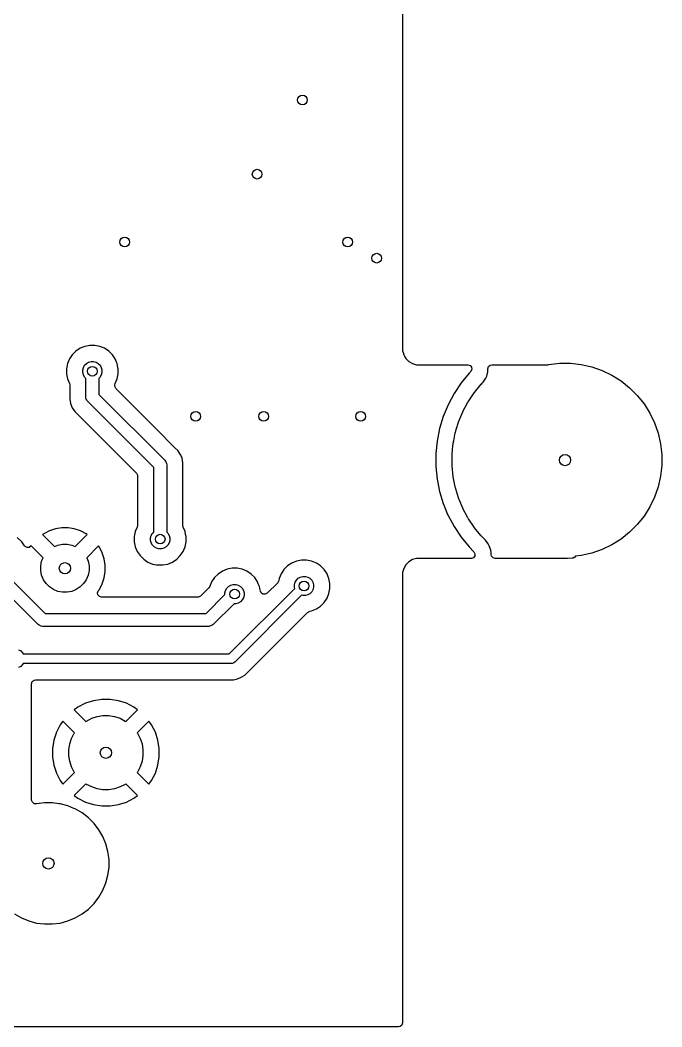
# Model space of a CAD drawing. Header units: inches. Extents: x -1.73 to 1.75, y 0.02 to 4.69.
# Drawn here: x 0.971 to 1.753, y 0.02 to 1.247 of the extents above; entities that cross this region are included whole.
import ezdxf

# ---------------------------------------------------------------- set-up
doc = ezdxf.new("R2010")
doc.units = ezdxf.units.IN
doc.header["$MEASUREMENT"] = 0
doc.layers.add('BLACK', color=250, linetype='CONTINUOUS')

msp = doc.modelspace()

# ---------------------------------------------------------------- linework, layer by layer
at = {"layer": 'BLACK', "linetype": 'CONTINUOUS'}
for p, q in [((1.437, 1.3455), (1.437, 0.8491)), ((1.0441, 0.8468), (1.039, 0.8434)), ((1.0499, 0.8492), (1.0441, 0.8468)), ((1.0441, 0.8468), (1.0441, 0.8468)), ((1.056, 0.8504), (1.0499, 0.8492)), ((1.0499, 0.8492), (1.0499, 0.8492)), ((1.0622, 0.8504), (1.056, 0.8504)), ((1.056, 0.8504), (1.056, 0.8504)), ((1.0682, 0.8492), (1.0622, 0.8504)), ((1.0622, 0.8504), (1.0622, 0.8504)), ((1.074, 0.8468), (1.0682, 0.8492)), ((1.0682, 0.8492), (1.0682, 0.8492)), ((1.0791, 0.8434), (1.074, 0.8468)), ((1.074, 0.8468), (1.074, 0.8468)), ((1.437, 0.8491), (1.437, 0.8439)), ((1.0346, 0.839), (1.0311, 0.8338)), ((1.039, 0.8434), (1.0346, 0.839)), ((1.0346, 0.839), (1.0346, 0.839)), ((1.039, 0.8434), (1.039, 0.8434)), ((1.0835, 0.839), (1.0791, 0.8434)), ((1.0791, 0.8434), (1.0791, 0.8434)), ((1.087, 0.8338), (1.0835, 0.839)), ((1.0835, 0.839), (1.0835, 0.839)), ((1.437, 0.8439), (1.4376, 0.8417)), ((1.4376, 0.8417), (1.4383, 0.8389)), ((1.4383, 0.8389), (1.4396, 0.8366)), ((1.4396, 0.8366), (1.4409, 0.8344)), ((1.0288, 0.8281), (1.0275, 0.822)), ((1.0311, 0.8338), (1.0288, 0.8281)), ((1.0288, 0.8281), (1.0288, 0.8281)), ((1.0311, 0.8338), (1.0311, 0.8338)), ((1.0473, 0.8204), (1.0481, 0.8234)), ((1.0481, 0.8234), (1.0497, 0.8261)), ((1.0497, 0.8261), (1.0519, 0.8283)), ((1.0519, 0.8283), (1.0545, 0.8298)), ((1.0545, 0.8298), (1.0575, 0.8306)), ((1.0575, 0.8306), (1.0606, 0.8306)), ((1.0606, 0.8306), (1.0636, 0.8298)), ((1.0636, 0.8298), (1.0662, 0.8283)), ((1.0662, 0.8283), (1.0684, 0.8261)), ((1.0684, 0.8261), (1.07, 0.8234)), ((1.07, 0.8234), (1.0708, 0.8204)), ((1.0886, 0.8299), (1.087, 0.8338)), ((1.087, 0.8338), (1.087, 0.8338)), ((1.0894, 0.8281), (1.0886, 0.8299)), ((1.0903, 0.8232), (1.0894, 0.8281)), ((1.0906, 0.822), (1.0903, 0.8232)), ((1.4409, 0.8344), (1.4446, 0.8307)), ((1.4446, 0.8307), (1.4491, 0.8281)), ((1.4491, 0.8281), (1.4541, 0.8268)), ((1.4541, 0.8268), (1.5164, 0.8268)), ((1.5164, 0.8268), (1.5191, 0.826)), ((1.5191, 0.826), (1.5209, 0.8239)), ((1.5209, 0.8239), (1.5213, 0.8212)), ((1.541, 0.8219), (1.5417, 0.8245)), ((1.5417, 0.8245), (1.5438, 0.8263)), ((1.5438, 0.8263), (1.5459, 0.8268)), ((1.5459, 0.8268), (1.6137, 0.8268)), ((1.6137, 0.8268), (1.6151, 0.8271)), ((1.6151, 0.8271), (1.6282, 0.8286)), ((1.6282, 0.8286), (1.6415, 0.8286)), ((1.6415, 0.8286), (1.6546, 0.8271)), ((1.6546, 0.8271), (1.6675, 0.8241)), ((1.6675, 0.8241), (1.68, 0.8197)), ((1.0275, 0.822), (1.0275, 0.8158)), ((1.0275, 0.8158), (1.0288, 0.8097)), ((1.0473, 0.8174), (1.0473, 0.8204)), ((1.0481, 0.8144), (1.0473, 0.8174)), ((1.0497, 0.8117), (1.0481, 0.8144)), ((1.0512, 0.8102), (1.0497, 0.8117)), ((1.0512, 0.7874), (1.0512, 0.8102)), ((1.0684, 0.8117), (1.0669, 0.8102)), ((1.0669, 0.8102), (1.0669, 0.7907)), ((1.07, 0.8144), (1.0684, 0.8117)), ((1.0708, 0.8174), (1.07, 0.8144)), ((1.0708, 0.8204), (1.0708, 0.8174)), ((1.0894, 0.8097), (1.0906, 0.8158)), ((1.0906, 0.8158), (1.0906, 0.822)), ((1.0906, 0.822), (1.0906, 0.822)), ((1.0906, 0.822), (1.0906, 0.822)), ((1.518, 0.8165), (1.5082, 0.8046)), ((1.5199, 0.8184), (1.518, 0.8165)), ((1.5201, 0.8187), (1.5199, 0.8184)), ((1.5213, 0.8212), (1.5201, 0.8187)), ((1.5352, 0.8056), (1.5382, 0.8104)), ((1.5382, 0.8104), (1.5394, 0.8129)), ((1.5394, 0.8129), (1.541, 0.8183)), ((1.5394, 0.8129), (1.5394, 0.8129)), ((1.5394, 0.8129), (1.5394, 0.8129)), ((1.5394, 0.8129), (1.5394, 0.8129)), ((1.541, 0.8183), (1.541, 0.8219)), ((1.68, 0.8197), (1.692, 0.814)), ((1.692, 0.814), (1.7032, 0.807)), ((1.0288, 0.8097), (1.0288, 0.8097)), ((1.0288, 0.8097), (1.0311, 0.804)), ((1.0311, 0.804), (1.0315, 0.8022)), ((1.0315, 0.8022), (1.0315, 0.7901)), ((1.0866, 0.8022), (1.087, 0.804)), ((1.0866, 0.8008), (1.0866, 0.8022)), ((1.0867, 0.7998), (1.0866, 0.8008)), ((1.0881, 0.7974), (1.0867, 0.7998)), ((1.087, 0.804), (1.0894, 0.8097)), ((1.0894, 0.8097), (1.0894, 0.8097)), ((1.5082, 0.8046), (1.4996, 0.7917)), ((1.5082, 0.8046), (1.5082, 0.8046)), ((1.5245, 0.7931), (1.5326, 0.803)), ((1.5326, 0.803), (1.5329, 0.8033)), ((1.5329, 0.8033), (1.534, 0.8043)), ((1.534, 0.8044), (1.5345, 0.8049)), ((1.534, 0.8043), (1.534, 0.8044)), ((1.5345, 0.8049), (1.5347, 0.8051)), ((1.5347, 0.8051), (1.5352, 0.8056)), ((1.7032, 0.807), (1.7135, 0.7987)), ((1.7135, 0.7987), (1.7229, 0.7893)), ((1.0315, 0.7901), (1.0315, 0.7847)), ((1.0513, 0.7859), (1.0512, 0.7874)), ((1.0525, 0.783), (1.0513, 0.7859)), ((1.0669, 0.7907), (1.1473, 0.7103)), ((1.1365, 0.7489), (1.0881, 0.7974)), ((1.4996, 0.7917), (1.4923, 0.7781)), ((1.4996, 0.7917), (1.4996, 0.7917)), ((1.5168, 0.7817), (1.5241, 0.7925)), ((1.5241, 0.7925), (1.5243, 0.7929)), ((1.5243, 0.7929), (1.5245, 0.7931)), ((1.7229, 0.7893), (1.7312, 0.779)), ((1.0315, 0.7847), (1.0315, 0.7847)), ((1.0315, 0.7847), (1.0315, 0.7847)), ((1.0315, 0.7847), (1.0325, 0.7794)), ((1.0325, 0.7794), (1.0325, 0.7794)), ((1.0325, 0.7794), (1.0346, 0.7743)), ((1.0346, 0.7743), (1.0376, 0.7698)), ((1.0535, 0.7818), (1.0525, 0.783)), ((1.1339, 0.7015), (1.0535, 0.7818)), ((1.4923, 0.7781), (1.4864, 0.7638)), ((1.4923, 0.7781), (1.4923, 0.7781)), ((1.5104, 0.7697), (1.5166, 0.7812)), ((1.5166, 0.7812), (1.5168, 0.7817)), ((1.7312, 0.779), (1.7382, 0.7678)), ((1.0376, 0.7698), (1.0376, 0.7698)), ((1.0376, 0.7698), (1.1127, 0.6947)), ((1.4864, 0.7638), (1.4819, 0.7489)), ((1.5055, 0.7579), (1.5102, 0.7693)), ((1.5102, 0.7693), (1.5104, 0.7697)), ((1.7382, 0.7678), (1.744, 0.7558)), ((1.1593, 0.7261), (1.1365, 0.7489)), ((1.4819, 0.7489), (1.4789, 0.7338)), ((1.4819, 0.7489), (1.4819, 0.7489)), ((1.5023, 0.7479), (1.5051, 0.7568)), ((1.5051, 0.7568), (1.5052, 0.7573)), ((1.5052, 0.7573), (1.5055, 0.7579)), ((1.744, 0.7558), (1.7483, 0.7433)), ((1.4992, 0.734), (1.5012, 0.7439)), ((1.5012, 0.7439), (1.5013, 0.7443)), ((1.5013, 0.7443), (1.5023, 0.7479)), ((1.7483, 0.7433), (1.7513, 0.7304)), ((1.1632, 0.7223), (1.1593, 0.7261)), ((1.4789, 0.7338), (1.4773, 0.7184)), ((1.4979, 0.7237), (1.4985, 0.7306)), ((1.4985, 0.7306), (1.4986, 0.7311)), ((1.4986, 0.7311), (1.4992, 0.734)), ((1.7513, 0.7304), (1.7528, 0.7173)), ((1.1662, 0.7178), (1.1632, 0.7223)), ((1.1632, 0.7223), (1.1632, 0.7223)), ((1.1667, 0.7164), (1.1662, 0.7178)), ((1.1662, 0.7178), (1.1662, 0.7178)), ((1.1683, 0.7128), (1.1667, 0.7164)), ((1.1693, 0.7074), (1.1683, 0.7128)), ((1.1683, 0.7128), (1.1683, 0.7128)), ((1.1683, 0.7128), (1.1683, 0.7128)), ((1.4773, 0.7184), (1.4773, 0.7029)), ((1.4972, 0.7171), (1.4973, 0.7176)), ((1.4972, 0.7041), (1.4972, 0.7171)), ((1.4973, 0.7176), (1.4979, 0.7237)), ((1.7528, 0.7173), (1.7528, 0.704)), ((1.1339, 0.6229), (1.1339, 0.7015)), ((1.1473, 0.7103), (1.1483, 0.7091)), ((1.1483, 0.7091), (1.1483, 0.7091)), ((1.1483, 0.7091), (1.1495, 0.7063)), ((1.1495, 0.7063), (1.1496, 0.7047)), ((1.1496, 0.7047), (1.1496, 0.6229)), ((1.1693, 0.6309), (1.1693, 0.7074)), ((1.4773, 0.7029), (1.4789, 0.6875)), ((1.4973, 0.7036), (1.4972, 0.7041)), ((1.4985, 0.6907), (1.4973, 0.7036)), ((1.7528, 0.704), (1.7513, 0.6908)), ((1.1127, 0.6947), (1.114, 0.6923)), ((1.114, 0.6923), (1.1142, 0.6913)), ((1.1142, 0.6913), (1.1142, 0.6309)), ((1.4789, 0.6875), (1.4819, 0.6723)), ((1.4986, 0.6902), (1.4985, 0.6907)), ((1.5011, 0.6778), (1.4986, 0.6902)), ((1.7513, 0.6908), (1.7483, 0.6779)), ((1.5012, 0.6774), (1.5011, 0.6778)), ((1.5013, 0.6769), (1.5012, 0.6774)), ((1.5051, 0.6644), (1.5013, 0.6769)), ((1.7483, 0.6779), (1.744, 0.6654)), ((1.4819, 0.6723), (1.4819, 0.6723)), ((1.4819, 0.6723), (1.4864, 0.6575)), ((1.5052, 0.664), (1.5051, 0.6644)), ((1.5059, 0.6624), (1.5052, 0.664)), ((1.744, 0.6654), (1.7382, 0.6535)), ((1.4864, 0.6575), (1.4875, 0.6548)), ((1.4875, 0.6548), (1.4918, 0.6444)), ((1.5102, 0.652), (1.5059, 0.6624)), ((1.5059, 0.6624), (1.5059, 0.6624)), ((1.5104, 0.6515), (1.5102, 0.652)), ((1.5102, 0.652), (1.5102, 0.652)), ((1.5166, 0.64), (1.5104, 0.6515)), ((1.7382, 0.6535), (1.7312, 0.6423)), ((1.4918, 0.6444), (1.4923, 0.6432)), ((1.4923, 0.6432), (1.4923, 0.6432)), ((1.4923, 0.6432), (1.4996, 0.6296)), ((1.5168, 0.6396), (1.5166, 0.64)), ((1.5171, 0.6391), (1.5168, 0.6396)), ((1.5241, 0.6288), (1.5171, 0.6391)), ((1.7312, 0.6423), (1.7229, 0.6319)), ((1.0141, 0.6267), (1.0067, 0.6243)), ((1.0217, 0.628), (1.0141, 0.6267)), ((1.0295, 0.628), (1.0217, 0.628)), ((1.0371, 0.6267), (1.0295, 0.628)), ((1.0445, 0.6243), (1.0371, 0.6267)), ((1.1138, 0.629), (1.1114, 0.6234)), ((1.1142, 0.6309), (1.1138, 0.629)), ((1.1697, 0.629), (1.1693, 0.6309)), ((1.172, 0.6234), (1.1697, 0.629)), ((1.4996, 0.6296), (1.4996, 0.6296)), ((1.4996, 0.6296), (1.5082, 0.6167)), ((1.5243, 0.6284), (1.5241, 0.6288)), ((1.5326, 0.6183), (1.5243, 0.6284)), ((1.7229, 0.6319), (1.7135, 0.6226)), ((0.973, 0.6108), (0.9675, 0.6163)), ((0.9998, 0.6208), (0.9984, 0.6198)), ((0.9984, 0.6198), (0.9984, 0.6198)), ((0.9984, 0.6198), (1.0129, 0.6053)), ((1.0067, 0.6243), (0.9998, 0.6208)), ((0.9998, 0.6208), (0.9998, 0.6208)), ((1.0382, 0.6053), (1.0528, 0.6198)), ((1.0514, 0.6208), (1.0445, 0.6243)), ((1.0528, 0.6198), (1.0514, 0.6208)), ((1.0528, 0.6198), (1.0528, 0.6198)), ((1.1114, 0.6234), (1.1102, 0.6173)), ((1.1102, 0.6173), (1.1102, 0.6111)), ((1.1114, 0.6234), (1.1114, 0.6234)), ((1.13, 0.6157), (1.1308, 0.6187)), ((1.13, 0.6126), (1.13, 0.6157)), ((1.1308, 0.6187), (1.1324, 0.6214)), ((1.1324, 0.6214), (1.1339, 0.6229)), ((1.1496, 0.6229), (1.1511, 0.6214)), ((1.1511, 0.6214), (1.1526, 0.6187)), ((1.1526, 0.6187), (1.1534, 0.6157)), ((1.1534, 0.6157), (1.1534, 0.6126)), ((1.1727, 0.6198), (1.172, 0.6234)), ((1.172, 0.6234), (1.172, 0.6234)), ((1.1732, 0.6173), (1.1727, 0.6198)), ((1.1732, 0.6111), (1.1732, 0.6173)), ((1.1732, 0.6173), (1.1732, 0.6173)), ((1.1732, 0.6173), (1.1732, 0.6173)), ((1.5082, 0.6167), (1.5082, 0.6167)), ((1.5082, 0.6167), (1.518, 0.6047)), ((1.5329, 0.6179), (1.5326, 0.6183)), ((1.5379, 0.613), (1.5329, 0.6179)), ((1.7032, 0.6143), (1.692, 0.6073)), ((1.7135, 0.6226), (1.7032, 0.6143)), ((0.9764, 0.6061), (0.973, 0.6108)), ((0.9766, 0.6059), (0.9764, 0.6061)), ((0.9771, 0.6052), (0.9766, 0.6059)), ((0.9796, 0.604), (0.9771, 0.6052)), ((0.9823, 0.6042), (0.9796, 0.604)), ((0.9845, 0.6059), (0.9823, 0.6042)), ((0.999, 0.5914), (0.9845, 0.6059)), ((0.9845, 0.6059), (0.9845, 0.6059)), ((0.9845, 0.6059), (0.9845, 0.6059)), ((1.0129, 0.6053), (1.017, 0.607)), ((1.017, 0.607), (1.0227, 0.6081)), ((1.0227, 0.6081), (1.0285, 0.6081)), ((1.0285, 0.6081), (1.0342, 0.607)), ((1.0342, 0.607), (1.0382, 0.6053)), ((1.0667, 0.6059), (1.0522, 0.5914)), ((1.0677, 0.6045), (1.0667, 0.6059)), ((1.0667, 0.6059), (1.0667, 0.6059)), ((1.0712, 0.5976), (1.0677, 0.6045)), ((1.1102, 0.6111), (1.1114, 0.605)), ((1.1114, 0.605), (1.1114, 0.605)), ((1.1114, 0.605), (1.1138, 0.5992)), ((1.1308, 0.6097), (1.13, 0.6126)), ((1.1324, 0.607), (1.1308, 0.6097)), ((1.1345, 0.6048), (1.1324, 0.607)), ((1.1372, 0.6033), (1.1345, 0.6048)), ((1.1402, 0.6025), (1.1372, 0.6033)), ((1.1433, 0.6025), (1.1402, 0.6025)), ((1.1463, 0.6033), (1.1433, 0.6025)), ((1.1489, 0.6048), (1.1463, 0.6033)), ((1.1511, 0.607), (1.1489, 0.6048)), ((1.1526, 0.6097), (1.1511, 0.607)), ((1.1534, 0.6126), (1.1526, 0.6097)), ((1.1697, 0.5992), (1.172, 0.605)), ((1.172, 0.605), (1.1732, 0.6111)), ((1.518, 0.6047), (1.5238, 0.5989)), ((1.5413, 0.6084), (1.5379, 0.613)), ((1.5426, 0.606), (1.5413, 0.6084)), ((1.5446, 0.6007), (1.5426, 0.606)), ((1.68, 0.6015), (1.6675, 0.5971)), ((1.692, 0.6073), (1.68, 0.6015)), ((0.9973, 0.5873), (0.999, 0.5914)), ((1.0522, 0.5914), (1.0538, 0.5873)), ((1.0736, 0.5903), (1.0712, 0.5976)), ((1.0748, 0.5826), (1.0736, 0.5903)), ((1.1138, 0.5992), (1.1138, 0.5992)), ((1.1138, 0.5992), (1.1173, 0.5941)), ((1.1173, 0.5941), (1.1173, 0.5941)), ((1.1173, 0.5941), (1.1216, 0.5897)), ((1.1216, 0.5897), (1.1216, 0.5897)), ((1.1216, 0.5897), (1.1268, 0.5862)), ((1.1567, 0.5862), (1.1618, 0.5897)), ((1.1618, 0.5897), (1.1662, 0.5941)), ((1.1662, 0.5941), (1.1697, 0.5992)), ((1.4491, 0.5892), (1.4446, 0.5866)), ((1.4541, 0.5906), (1.4491, 0.5892)), ((1.5204, 0.5906), (1.4541, 0.5906)), ((1.5207, 0.5906), (1.5204, 0.5906)), ((1.5233, 0.5915), (1.5207, 0.5906)), ((1.525, 0.5937), (1.5233, 0.5915)), ((1.5238, 0.5989), (1.5251, 0.5965)), ((1.5251, 0.5965), (1.525, 0.5937)), ((1.5448, 0.5979), (1.5446, 0.6007)), ((1.545, 0.5951), (1.5448, 0.5979)), ((1.5454, 0.5934), (1.545, 0.5951)), ((1.5472, 0.5913), (1.5454, 0.5934)), ((1.5499, 0.5906), (1.5472, 0.5913)), ((1.6376, 0.5906), (1.5499, 0.5906)), ((1.6377, 0.5906), (1.6376, 0.5906)), ((1.6379, 0.5906), (1.6377, 0.5906)), ((1.638, 0.5906), (1.6379, 0.5906)), ((1.6436, 0.5909), (1.638, 0.5906)), ((1.6445, 0.591), (1.6436, 0.5909)), ((1.6447, 0.5911), (1.6445, 0.591)), ((1.6468, 0.5922), (1.6447, 0.5911)), ((1.6469, 0.5923), (1.6468, 0.5922)), ((1.6476, 0.5934), (1.6469, 0.5923)), ((1.6546, 0.5942), (1.6476, 0.5934)), ((1.6675, 0.5971), (1.6546, 0.5942)), ((0.9962, 0.5816), (0.9973, 0.5873)), ((0.9962, 0.5758), (0.9962, 0.5816)), ((1.0538, 0.5873), (1.055, 0.5816)), ((1.055, 0.5816), (1.055, 0.5758)), ((1.0748, 0.5749), (1.0748, 0.5826)), ((1.1268, 0.5862), (1.1268, 0.5862)), ((1.1268, 0.5862), (1.1325, 0.5839)), ((1.1325, 0.5839), (1.1325, 0.5839)), ((1.1325, 0.5839), (1.1371, 0.583)), ((1.1371, 0.583), (1.1386, 0.5827)), ((1.1386, 0.5827), (1.1386, 0.5827)), ((1.1386, 0.5827), (1.1386, 0.5827)), ((1.1386, 0.5827), (1.1448, 0.5827)), ((1.1448, 0.5827), (1.1509, 0.5839)), ((1.1448, 0.5827), (1.1448, 0.5827)), ((1.1509, 0.5839), (1.1567, 0.5862)), ((1.2231, 0.5775), (1.2174, 0.5752)), ((1.2292, 0.5788), (1.2231, 0.5775)), ((1.2231, 0.5775), (1.2231, 0.5775)), ((1.2354, 0.5788), (1.2292, 0.5788)), ((1.2292, 0.5788), (1.2292, 0.5788)), ((1.2415, 0.5775), (1.2354, 0.5788)), ((1.2354, 0.5788), (1.2354, 0.5788)), ((1.2472, 0.5752), (1.2415, 0.5775)), ((1.2415, 0.5775), (1.2415, 0.5775)), ((1.2924, 0.5772), (1.289, 0.572)), ((1.2968, 0.5816), (1.2924, 0.5772)), ((1.2924, 0.5772), (1.2924, 0.5772)), ((1.302, 0.585), (1.2968, 0.5816)), ((1.2968, 0.5816), (1.2968, 0.5816)), ((1.3077, 0.5874), (1.302, 0.585)), ((1.302, 0.585), (1.302, 0.585)), ((1.3138, 0.5886), (1.3077, 0.5874)), ((1.3077, 0.5874), (1.3077, 0.5874)), ((1.32, 0.5886), (1.3138, 0.5886)), ((1.3138, 0.5886), (1.3138, 0.5886)), ((1.3261, 0.5874), (1.32, 0.5886)), ((1.32, 0.5886), (1.32, 0.5886)), ((1.3319, 0.585), (1.3261, 0.5874)), ((1.3261, 0.5874), (1.3261, 0.5874)), ((1.337, 0.5816), (1.3319, 0.585)), ((1.3319, 0.585), (1.3319, 0.585)), ((1.3414, 0.5772), (1.337, 0.5816)), ((1.337, 0.5816), (1.337, 0.5816)), ((1.3449, 0.572), (1.3414, 0.5772)), ((1.3414, 0.5772), (1.3414, 0.5772)), ((1.4383, 0.5785), (1.437, 0.5735)), ((1.4409, 0.583), (1.4383, 0.5785)), ((1.4446, 0.5866), (1.4409, 0.583)), ((1.4409, 0.583), (1.4409, 0.583)), ((1.4446, 0.5866), (1.4446, 0.5866)), ((0.9973, 0.5702), (0.9962, 0.5758)), ((0.9995, 0.5648), (0.9973, 0.5702)), ((1.0028, 0.56), (0.9995, 0.5648)), ((1.0516, 0.5648), (1.0484, 0.56)), ((1.0538, 0.5702), (1.0516, 0.5648)), ((1.055, 0.5758), (1.0538, 0.5702)), ((1.0712, 0.5598), (1.0736, 0.5672)), ((1.0736, 0.5672), (1.0748, 0.5749)), ((1.2078, 0.5673), (1.2044, 0.5622)), ((1.2122, 0.5717), (1.2078, 0.5673)), ((1.2078, 0.5673), (1.2078, 0.5673)), ((1.2174, 0.5752), (1.2122, 0.5717)), ((1.2122, 0.5717), (1.2122, 0.5717)), ((1.2174, 0.5752), (1.2174, 0.5752)), ((1.2524, 0.5717), (1.2472, 0.5752)), ((1.2472, 0.5752), (1.2472, 0.5752)), ((1.2568, 0.5673), (1.2524, 0.5717)), ((1.2524, 0.5717), (1.2524, 0.5717)), ((1.2602, 0.5622), (1.2568, 0.5673)), ((1.2568, 0.5673), (1.2568, 0.5673)), ((1.2866, 0.5663), (1.2861, 0.5636)), ((1.289, 0.572), (1.2866, 0.5663)), ((1.2866, 0.5663), (1.2866, 0.5663)), ((1.289, 0.572), (1.289, 0.572)), ((1.3076, 0.5643), (1.3097, 0.5665)), ((1.3097, 0.5665), (1.3124, 0.568)), ((1.3124, 0.568), (1.3154, 0.5688)), ((1.3154, 0.5688), (1.3185, 0.5688)), ((1.3185, 0.5688), (1.3214, 0.568)), ((1.3214, 0.568), (1.3241, 0.5665)), ((1.3241, 0.5665), (1.3263, 0.5643)), ((1.3468, 0.5672), (1.3449, 0.572)), ((1.3449, 0.572), (1.3449, 0.572)), ((1.3472, 0.5663), (1.3468, 0.5672)), ((1.348, 0.5622), (1.3472, 0.5663)), ((1.437, 0.5735), (1.437, 0.0246)), ((0.9929, 0.5102), (0.9499, 0.5531)), ((0.9611, 0.5642), (1.0017, 0.5236)), ((1.0069, 0.5559), (1.0028, 0.56)), ((1.0117, 0.5527), (1.0069, 0.5559)), ((1.017, 0.5505), (1.0117, 0.5527)), ((1.0395, 0.5527), (1.0342, 0.5505)), ((1.0443, 0.5559), (1.0395, 0.5527)), ((1.0484, 0.56), (1.0443, 0.5559)), ((1.0663, 0.5511), (1.0677, 0.5529)), ((1.0677, 0.5529), (1.0712, 0.5598)), ((1.2009, 0.5549), (1.1908, 0.5448)), ((1.202, 0.5565), (1.2009, 0.5549)), ((1.2044, 0.5622), (1.202, 0.5565)), ((1.2044, 0.5622), (1.2044, 0.5622)), ((1.2214, 0.5518), (1.2229, 0.5544)), ((1.2229, 0.5544), (1.2251, 0.5566)), ((1.2251, 0.5566), (1.2278, 0.5582)), ((1.2259, 0.4744), (1.3056, 0.5541)), ((1.2278, 0.5582), (1.2307, 0.559)), ((1.2307, 0.559), (1.2338, 0.559)), ((1.2338, 0.559), (1.2368, 0.5582)), ((1.2368, 0.5582), (1.2395, 0.5566)), ((1.2395, 0.5566), (1.2417, 0.5544)), ((1.2417, 0.5544), (1.2432, 0.5518)), ((1.2612, 0.5598), (1.2602, 0.5622)), ((1.2602, 0.5622), (1.2602, 0.5622)), ((1.2626, 0.5564), (1.2612, 0.5598)), ((1.2631, 0.554), (1.2626, 0.5564)), ((1.2637, 0.5508), (1.2631, 0.554)), ((1.2848, 0.5611), (1.2719, 0.5483)), ((1.2861, 0.5636), (1.2848, 0.5612)), ((1.2848, 0.5612), (1.2848, 0.5611)), ((1.3052, 0.5586), (1.306, 0.5616)), ((1.3052, 0.5555), (1.3052, 0.5586)), ((1.3056, 0.5541), (1.3052, 0.5555)), ((1.306, 0.5616), (1.3076, 0.5643)), ((1.3263, 0.5643), (1.3278, 0.5616)), ((1.3278, 0.5526), (1.3263, 0.5499)), ((1.3278, 0.5616), (1.3286, 0.5586)), ((1.3286, 0.5555), (1.3278, 0.5526)), ((1.3286, 0.5586), (1.3286, 0.5555)), ((1.3472, 0.5479), (1.3484, 0.554)), ((1.3484, 0.5602), (1.348, 0.5622)), ((1.3484, 0.554), (1.3484, 0.5602)), ((1.3484, 0.5602), (1.3484, 0.5602)), ((1.3484, 0.5602), (1.3484, 0.5602)), ((1.0227, 0.5494), (1.017, 0.5505)), ((1.0285, 0.5494), (1.0227, 0.5494)), ((1.0342, 0.5505), (1.0285, 0.5494)), ((1.0654, 0.5489), (1.0663, 0.5511)), ((1.0658, 0.5462), (1.0654, 0.5489)), ((1.0676, 0.5441), (1.0658, 0.5462)), ((1.0703, 0.5433), (1.0676, 0.5441)), ((1.1873, 0.5433), (1.0703, 0.5433)), ((1.1884, 0.5434), (1.1873, 0.5433)), ((1.1908, 0.5448), (1.1884, 0.5434)), ((1.1975, 0.5236), (1.2206, 0.5467)), ((1.2206, 0.5488), (1.2214, 0.5518)), ((1.2206, 0.5467), (1.2206, 0.5488)), ((1.314, 0.5458), (1.2325, 0.4643)), ((1.2417, 0.5401), (1.2395, 0.5379)), ((1.2432, 0.5427), (1.2417, 0.5401)), ((1.2432, 0.5518), (1.244, 0.5488)), ((1.244, 0.5457), (1.2432, 0.5427)), ((1.244, 0.5488), (1.244, 0.5457)), ((1.2646, 0.5488), (1.2637, 0.5508)), ((1.2668, 0.5472), (1.2646, 0.5488)), ((1.2695, 0.547), (1.2668, 0.5472)), ((1.2719, 0.5483), (1.2695, 0.547)), ((1.3154, 0.5454), (1.314, 0.5458)), ((1.3185, 0.5454), (1.3154, 0.5454)), ((1.3214, 0.5462), (1.3185, 0.5454)), ((1.3241, 0.5477), (1.3214, 0.5462)), ((1.3263, 0.5499), (1.3241, 0.5477)), ((1.3414, 0.537), (1.3449, 0.5422)), ((1.3449, 0.5422), (1.3472, 0.5479)), ((1.2317, 0.5355), (1.2064, 0.5102)), ((1.2338, 0.5355), (1.2317, 0.5355)), ((1.2368, 0.5363), (1.2338, 0.5355)), ((1.2395, 0.5379), (1.2368, 0.5363)), ((1.3261, 0.5268), (1.3319, 0.5292)), ((1.3319, 0.5292), (1.337, 0.5326)), ((1.337, 0.5326), (1.3414, 0.537)), ((1.0017, 0.5236), (1.1975, 0.5236)), ((1.2447, 0.4486), (1.321, 0.5249)), ((1.321, 0.5249), (1.3234, 0.5262)), ((1.3234, 0.5262), (1.3235, 0.5263)), ((1.3235, 0.5263), (1.3261, 0.5268)), ((0.9941, 0.5092), (0.9929, 0.5102)), ((0.9969, 0.508), (0.9941, 0.5092)), ((0.9984, 0.5079), (0.9969, 0.508)), ((1.2008, 0.5079), (0.9984, 0.5079)), ((1.2023, 0.508), (1.2008, 0.5079)), ((1.2052, 0.5092), (1.2023, 0.508)), ((1.2064, 0.5102), (1.2052, 0.5092)), ((0.9691, 0.4794), (0.9718, 0.4779)), ((0.9718, 0.4779), (0.9739, 0.4757)), ((0.9739, 0.4757), (0.9747, 0.4744)), ((0.9747, 0.4744), (1.2259, 0.4744)), ((0.9718, 0.4591), (0.9691, 0.4576)), ((0.9739, 0.4613), (0.9718, 0.4591)), ((0.9747, 0.4626), (0.9739, 0.4613)), ((1.2283, 0.4626), (0.9747, 0.4626)), ((1.2295, 0.4627), (1.2283, 0.4626)), ((1.2304, 0.4631), (1.2295, 0.4627)), ((1.2316, 0.4636), (1.2304, 0.4631)), ((1.2325, 0.4643), (1.2316, 0.4636)), ((0.9859, 0.4407), (0.988, 0.4425)), ((0.988, 0.4425), (0.99, 0.4429)), ((0.99, 0.4429), (1.2309, 0.4429)), ((1.2309, 0.4429), (1.2342, 0.4436)), ((1.2342, 0.4436), (1.2358, 0.4439)), ((1.2358, 0.4439), (1.2405, 0.4458)), ((1.2405, 0.4458), (1.2447, 0.4486)), ((0.9851, 0.438), (0.9859, 0.4407)), ((0.9851, 0.359), (0.9851, 0.438)), ((1.0604, 0.4173), (1.0507, 0.4141)), ((1.0705, 0.4189), (1.0604, 0.4173)), ((1.0807, 0.4189), (1.0705, 0.4189)), ((1.0908, 0.4173), (1.0807, 0.4189)), ((1.1005, 0.4141), (1.0908, 0.4173)), ((1.0415, 0.4095), (1.0371, 0.4063)), ((1.0371, 0.4063), (1.0513, 0.3921)), ((1.0507, 0.4141), (1.0415, 0.4095)), ((1.0998, 0.3921), (1.114, 0.4063)), ((1.1096, 0.4095), (1.1005, 0.4141)), ((1.114, 0.4063), (1.1096, 0.4095)), ((1.114, 0.4063), (1.114, 0.4063)), ((1.0519, 0.3925), (1.0583, 0.3958)), ((1.0583, 0.3958), (1.065, 0.398)), ((1.065, 0.398), (1.072, 0.3991)), ((1.072, 0.3991), (1.0791, 0.3991)), ((1.0791, 0.3991), (1.0862, 0.398)), ((1.0862, 0.398), (1.0929, 0.3958)), ((1.0929, 0.3958), (1.0992, 0.3925)), ((1.02, 0.388), (1.0154, 0.3789)), ((1.0232, 0.3924), (1.02, 0.388)), ((1.0374, 0.3782), (1.0232, 0.3924)), ((1.0513, 0.3921), (1.0519, 0.3925)), ((1.0992, 0.3925), (1.0998, 0.3921)), ((1.128, 0.3924), (1.1138, 0.3782)), ((1.1311, 0.388), (1.128, 0.3924)), ((1.128, 0.3924), (1.128, 0.3924)), ((1.1358, 0.3789), (1.1311, 0.388)), ((1.0122, 0.3691), (1.0106, 0.359)), ((1.0154, 0.3789), (1.0122, 0.3691)), ((1.0316, 0.3645), (1.0338, 0.3713)), ((1.0338, 0.3713), (1.037, 0.3776)), ((1.037, 0.3776), (1.0374, 0.3782)), ((1.1138, 0.3782), (1.1142, 0.3776)), ((1.1142, 0.3776), (1.1174, 0.3713)), ((1.1174, 0.3713), (1.1196, 0.3645)), ((1.139, 0.3691), (1.1358, 0.3789)), ((1.1406, 0.359), (1.139, 0.3691)), ((0.9851, 0.2962), (0.9851, 0.359)), ((1.0106, 0.359), (1.0106, 0.3488)), ((1.0305, 0.3575), (1.0316, 0.3645)), ((1.0305, 0.3504), (1.0305, 0.3575)), ((1.1196, 0.3645), (1.1207, 0.3575)), ((1.1207, 0.3575), (1.1207, 0.3504)), ((1.1406, 0.3488), (1.1406, 0.359)), ((1.0106, 0.3488), (1.0122, 0.3387)), ((1.0316, 0.3434), (1.0305, 0.3504)), ((1.1207, 0.3504), (1.1196, 0.3434)), ((1.139, 0.3387), (1.1406, 0.3488)), ((1.0122, 0.3387), (1.0154, 0.329)), ((1.0338, 0.3366), (1.0316, 0.3434)), ((1.037, 0.3303), (1.0338, 0.3366)), ((1.1174, 0.3366), (1.1142, 0.3303)), ((1.1196, 0.3434), (1.1174, 0.3366)), ((1.1358, 0.329), (1.139, 0.3387)), ((1.0154, 0.329), (1.02, 0.3199)), ((1.02, 0.3199), (1.0232, 0.3155)), ((1.0232, 0.3155), (1.0374, 0.3297)), ((1.0374, 0.3297), (1.037, 0.3303)), ((1.1142, 0.3303), (1.1138, 0.3297)), ((1.1138, 0.3297), (1.128, 0.3155)), ((1.128, 0.3155), (1.1311, 0.3199)), ((1.1311, 0.3199), (1.1358, 0.329)), ((1.0232, 0.3155), (1.0232, 0.3155)), ((1.0513, 0.3158), (1.0371, 0.3016)), ((1.0519, 0.3153), (1.0513, 0.3158)), ((1.0583, 0.3121), (1.0519, 0.3153)), ((1.065, 0.3099), (1.0583, 0.3121)), ((1.072, 0.3088), (1.065, 0.3099)), ((1.0791, 0.3088), (1.072, 0.3088)), ((1.0862, 0.3099), (1.0791, 0.3088)), ((1.0929, 0.3121), (1.0862, 0.3099)), ((1.0992, 0.3153), (1.0929, 0.3121)), ((1.0998, 0.3158), (1.0992, 0.3153)), ((1.114, 0.3016), (1.0998, 0.3158)), ((1.128, 0.3155), (1.128, 0.3155)), ((0.9851, 0.296), (0.9851, 0.2962)), ((0.9861, 0.2934), (0.9851, 0.296)), ((1.0371, 0.3016), (1.0371, 0.3016)), ((1.0371, 0.3016), (1.0415, 0.2984)), ((1.0415, 0.2984), (1.0507, 0.2937)), ((1.1005, 0.2937), (1.1096, 0.2984)), ((1.1096, 0.2984), (1.114, 0.3016)), ((1.114, 0.3016), (1.114, 0.3016)), ((0.9882, 0.2917), (0.9861, 0.2934)), ((0.9909, 0.2915), (0.9882, 0.2917)), ((0.991, 0.2915), (0.9909, 0.2915)), ((0.9909, 0.2915), (0.9909, 0.2915)), ((0.9909, 0.2915), (0.9909, 0.2915)), ((0.9911, 0.2915), (0.991, 0.2915)), ((1.0007, 0.2927), (0.9911, 0.2915)), ((1.0104, 0.2927), (1.0007, 0.2927)), ((1.0007, 0.2927), (1.0007, 0.2927)), ((1.0182, 0.2917), (1.0104, 0.2927)), ((1.0104, 0.2927), (1.0104, 0.2927)), ((1.0199, 0.2915), (1.0182, 0.2917)), ((1.0293, 0.289), (1.0199, 0.2915)), ((1.0366, 0.286), (1.0293, 0.289)), ((1.0293, 0.289), (1.0293, 0.289)), ((1.0293, 0.289), (1.0293, 0.289)), ((1.0382, 0.2853), (1.0366, 0.286)), ((1.0466, 0.2804), (1.0382, 0.2853)), ((1.0507, 0.2937), (1.0604, 0.2906)), ((1.0604, 0.2906), (1.0705, 0.289)), ((1.0705, 0.289), (1.0807, 0.289)), ((1.0807, 0.289), (1.0908, 0.2906)), ((1.0908, 0.2906), (1.1005, 0.2937)), ((1.0543, 0.2745), (1.0466, 0.2804)), ((1.0466, 0.2804), (1.0466, 0.2804)), ((1.0466, 0.2804), (1.0466, 0.2804)), ((1.0611, 0.2677), (1.0543, 0.2745)), ((1.0543, 0.2745), (1.0543, 0.2745)), ((1.067, 0.26), (1.0611, 0.2677)), ((1.0611, 0.2677), (1.0611, 0.2677)), ((1.0719, 0.2516), (1.067, 0.26)), ((1.0756, 0.2427), (1.0719, 0.2516)), ((1.0781, 0.2333), (1.0756, 0.2427)), ((1.0794, 0.2237), (1.0781, 0.2333)), ((1.0794, 0.2141), (1.0794, 0.2237)), ((1.0781, 0.2045), (1.0794, 0.2141)), ((1.0756, 0.1951), (1.0781, 0.2045)), ((1.067, 0.1778), (1.0719, 0.1862)), ((1.0719, 0.1862), (1.0756, 0.1951)), ((1.0611, 0.1701), (1.067, 0.1778)), ((1.0466, 0.1574), (1.0543, 0.1633)), ((1.0543, 0.1633), (1.0611, 0.1701)), ((0.9644, 0.1574), (0.9728, 0.1525)), ((0.9728, 0.1525), (0.9817, 0.1488)), ((0.9817, 0.1488), (0.9911, 0.1463)), ((1.0199, 0.1463), (1.0293, 0.1488)), ((1.0293, 0.1488), (1.0382, 0.1525)), ((1.0382, 0.1525), (1.0466, 0.1574)), ((0.9911, 0.1463), (1.0007, 0.1451)), ((1.0007, 0.1451), (1.0007, 0.1451)), ((1.0007, 0.1451), (1.0104, 0.1451)), ((1.0104, 0.1451), (1.0199, 0.1463)), ((1.0104, 0.1451), (1.0104, 0.1451)), ((1.437, 0.0246), (1.4362, 0.0219)), ((1.4321, 0.0197), (-0.2985, 0.0197)), ((1.4341, 0.0201), (1.4321, 0.0197)), ((1.4362, 0.0219), (1.4341, 0.0201))]:
    msp.add_line(p, q, dxfattribs=at)
at = {"layer": 'BLACK'}
for centre, radius in [((1.315, 1.1496), 0.00591), ((1.2598, 1.0591), 0.00591), ((1.0984, 0.9764), 0.00591), ((1.3701, 0.9764), 0.00591), ((1.4055, 0.9567), 0.00591), ((1.0591, 0.8189), 0.00591), ((1.185, 0.7638), 0.00591), ((1.2677, 0.7638), 0.00591), ((1.3858, 0.7638), 0.00591), ((1.6348, 0.7106), 0.00689), ((1.1417, 0.6142), 0.00591), ((1.0256, 0.5787), 0.00689), ((1.2323, 0.5472), 0.00591), ((1.3169, 0.5571), 0.00591), ((1.0756, 0.3539), 0.00689), ((1.0055, 0.2189), 0.00689), ((1.0055, 0.2189), 0.00689)]:
    msp.add_circle(centre, radius, dxfattribs=at)
at = {"layer": 'WHITE'}
for centre, radius in [((1.315, 1.1496), 0.00591), ((1.2598, 1.0591), 0.00591), ((1.0984, 0.9764), 0.00591), ((1.3701, 0.9764), 0.00591), ((1.4055, 0.9567), 0.00591), ((1.0591, 0.8189), 0.00591), ((1.185, 0.7638), 0.00591), ((1.2677, 0.7638), 0.00591), ((1.3858, 0.7638), 0.00591), ((1.6348, 0.7106), 0.00689), ((1.1417, 0.6142), 0.00591), ((1.0256, 0.5787), 0.00689), ((1.2323, 0.5472), 0.00591), ((1.3169, 0.5571), 0.00591), ((1.0756, 0.3539), 0.00689)]:
    msp.add_circle(centre, radius, dxfattribs=at)

doc.saveas('drawing.dxf')
